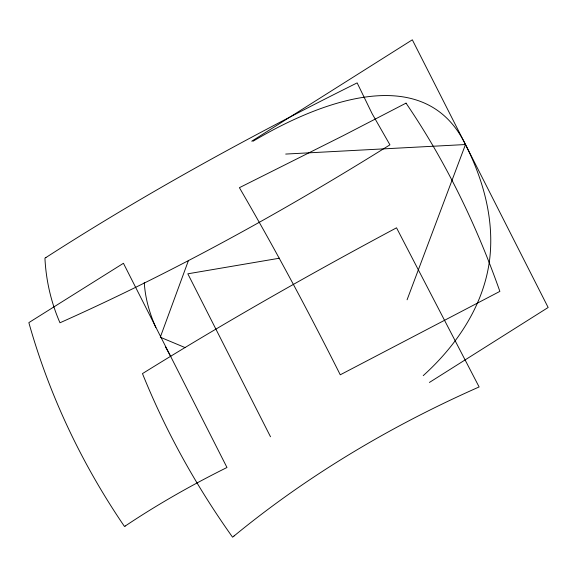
<?xml version="1.0" encoding="UTF-8"?>
<svg xmlns="http://www.w3.org/2000/svg" width="577" height="577" viewBox="0 0 577 577"><rect width="100%" height="100%" fill="white"/><g stroke="black" fill="none" stroke-linecap="round" stroke-linejoin="round"><path stroke-width="0.87" d="M160.601 336.377L188.52 260.314M407.081 299.788L465.48 144.531C423.316 58.039 313.542 105.194 252.978 141.25M423.222 375.641C456.724 345.385 483.807 305.442 489.592 259.838C494.511 219.967 483.375 179.93 465.48 144.531L285.702 154.066M251.738 141.199L412.331 39.813L548.15 307.483L429.425 382.443M279.513 258.2L187.828 273.808L270.498 436.76M160.291 337.22L185.217 347.642M165.318 346.539L170.763 356.644M155.812 327.484C149.551 313.253 145.115 297.977 144.279 282.391M234.06 535.975L232.567 537.187C196.368 486.375 165.837 431.473 142.469 373.607C225.419 322.06 310.412 273.866 396.529 227.814L479.119 386.951C391.466 425.682 308.183 475.073 234.06 535.975M125.245 526.008L124.502 526.505C82.006 464.247 49.233 395.238 28.85 322.63L123.442 263.285L226.977 467.493C191.917 484.896 157.788 504.24 125.245 526.008M45.908 257.544L44.934 258.179C46.023 280.393 51.057 302.398 59.972 322.781C174.211 271.825 283.906 211.081 389.929 144.827L372.136 113.705L357.149 82.886C250.606 135.898 145.995 193.1 45.908 257.544M406.028 103.139L343.156 135.689L239.405 187.684C275.056 248.932 308.414 311.493 340.264 374.798L499.87 291.385C476.508 225.109 445.639 161.271 406.028 103.139"/></g></svg>
